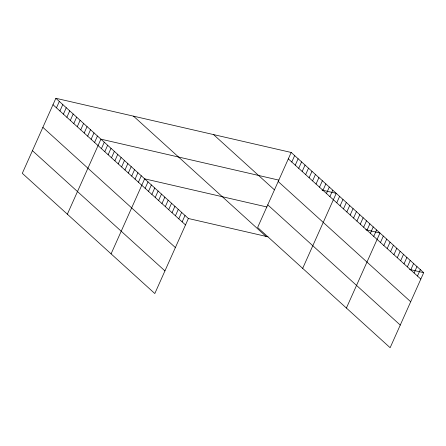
<?xml version="1.0" encoding="UTF-8"?>
<svg xmlns="http://www.w3.org/2000/svg" width="446" height="446" viewBox="0 0 446 446"><rect width="100%" height="100%" fill="white"/><g stroke="black" fill="none" stroke-linecap="round" stroke-linejoin="round"><path stroke-width="0.67" d="M55.867 98.287L22.3 173.321L154.812 293.54L188.379 218.507L55.867 98.287L291.188 152.46L423.7 272.679L390.133 347.713L257.621 227.493L291.188 152.46M56.458 107.848L59.329 101.432M59.926 110.993L62.797 104.576M63.393 114.137L66.259 107.72M66.855 117.281L69.727 110.864M70.323 120.426L73.194 114.009M73.791 123.57L76.656 117.153M77.253 126.714L80.124 120.297M80.72 129.858L83.592 123.442M84.188 133.003L87.054 126.586M87.65 136.147L90.521 129.73M91.118 139.286L93.989 132.875M94.585 142.43L97.451 136.019M67.357 214.197L100.919 139.158L278.923 180.139M101.415 148.63L104.28 142.213M104.777 151.679L107.648 145.262M108.138 154.734L111.009 148.317M111.506 157.784L114.371 151.367M114.867 160.833L117.738 154.416M118.229 163.888L121.1 157.471M121.596 166.938L124.467 160.521M124.958 169.993L127.829 163.576M128.325 173.042L131.191 166.626M131.687 176.092L134.558 169.675M135.049 179.147L137.92 172.73M138.416 182.197L141.282 175.78M111.082 253.869L144.649 178.835L266.976 206.994M145.14 188.301L148.011 181.884M148.507 191.351L151.378 184.934M151.869 194.406L154.74 187.989M155.23 197.455L158.101 191.039M158.598 200.51L161.469 194.094M161.959 203.56L164.83 197.143M165.327 206.609L168.192 200.193M168.688 209.665L171.559 203.248M172.05 212.714L174.921 206.297M175.417 215.769L178.288 209.352M178.779 218.819L181.65 212.402M182.141 221.868L185.012 215.451M291.784 162.021L294.655 155.604M295.246 165.165L298.118 158.748M298.714 168.309L301.585 161.892M302.182 171.454L305.047 165.037M305.644 174.598L308.515 168.181M309.111 177.742L311.983 171.325M312.579 180.886L315.445 174.47M316.041 184.031L318.912 177.614M319.509 187.175L322.38 180.758M322.976 190.319L325.842 183.903M326.439 193.464L329.31 187.047M329.906 196.608L332.777 190.191M302.678 268.369L336.239 193.335L322.068 190.074M336.736 202.802L339.607 196.385M340.097 205.857L342.968 199.44M343.465 208.906L346.33 202.49M346.826 211.962L349.697 205.545M350.188 215.011L353.059 208.594M353.555 218.061L356.426 211.644M356.917 221.116L359.788 214.699M360.279 224.165L363.15 217.748M363.646 227.22L366.517 220.803M367.008 230.27L369.879 223.853M370.375 233.319L373.241 226.903M373.737 236.374L376.608 229.958M346.408 308.041L379.97 233.007L365.798 229.746M380.466 242.473L383.337 236.062M383.828 245.529L386.699 239.112M387.189 248.578L390.06 242.161M390.557 251.633L393.428 245.216M393.918 254.683L396.789 248.266M397.286 257.732L400.151 251.315M400.647 260.787L403.518 254.371M404.009 263.837L406.88 257.42M407.376 266.892L410.248 260.475M410.738 269.942L413.609 263.525M414.1 272.991L416.971 266.574M417.467 276.046L420.338 269.629M188.379 218.507L268.035 236.843M409.523 269.417L423.7 272.679M288.317 158.876L420.829 279.096M278.187 181.522L410.699 301.741M213.528 134.581L274.441 189.845M267.751 204.853L400.263 325.073M133.521 116.166L266.033 236.386M52.996 104.704L185.508 224.923M42.866 127.344L175.378 247.563M32.43 150.676L164.942 270.895"/></g></svg>
